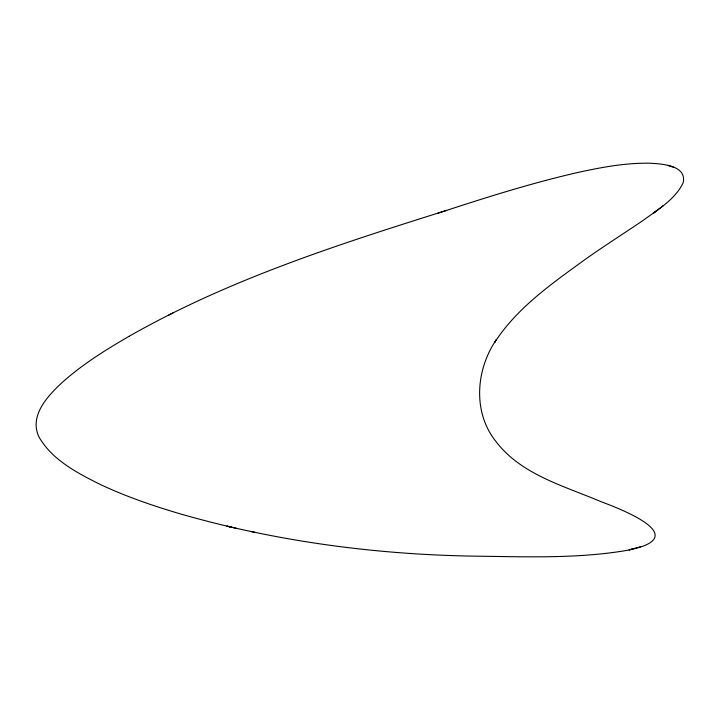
<?xml version="1.0" encoding="UTF-8"?>
<svg xmlns="http://www.w3.org/2000/svg" width="720" height="720" viewBox="0 0 720 720"><rect width="100%" height="100%" fill="white"/><g stroke="black" fill="none" stroke-linecap="round" stroke-linejoin="round"><path stroke-width="1.08" d="M496.476 339.534L494.55 342.603C517.419 307.161 553.059 282.816 586.611 258.39C605.106 245.376 624.186 233.235 642.915 220.554C657.594 209.736 674.883 199.8 683.154 182.844C687.195 165.123 661.365 163.782 649.377 163.215C625.347 162.819 601.56 167.31 578.178 172.404C530.55 183.285 483.957 198.117 437.571 213.345M496.53 339.444C475.965 369.099 472.446 411.777 495.612 441.081C520.956 474.723 563.904 485.811 600.876 501.633C627.552 511.479 693.567 538.506 624.861 550.737C577.224 558.531 528.696 556.875 480.618 556.227C378.918 555.102 277.083 541.827 179.28 513.585C152.091 505.503 125.172 496.242 99.504 484.11C76.869 472.707 52.38 460.008 39.195 437.364C28.359 415.593 48.564 394.938 63.459 381.339C83.43 363.735 106.128 349.587 129.096 336.294M656.784 210.699L653.454 213.147L663.372 205.578M129.087 336.303C228.447 279.63 337.95 244.557 446.544 210.411M168.678 315.108L173.007 312.939M640.413 546.768L629.073 549.864L632.988 548.946M250.416 531.387L255.078 532.368M231.642 527.256L226.935 526.158L236.34 528.327M667.971 165.474L673.956 167.382"/></g></svg>
